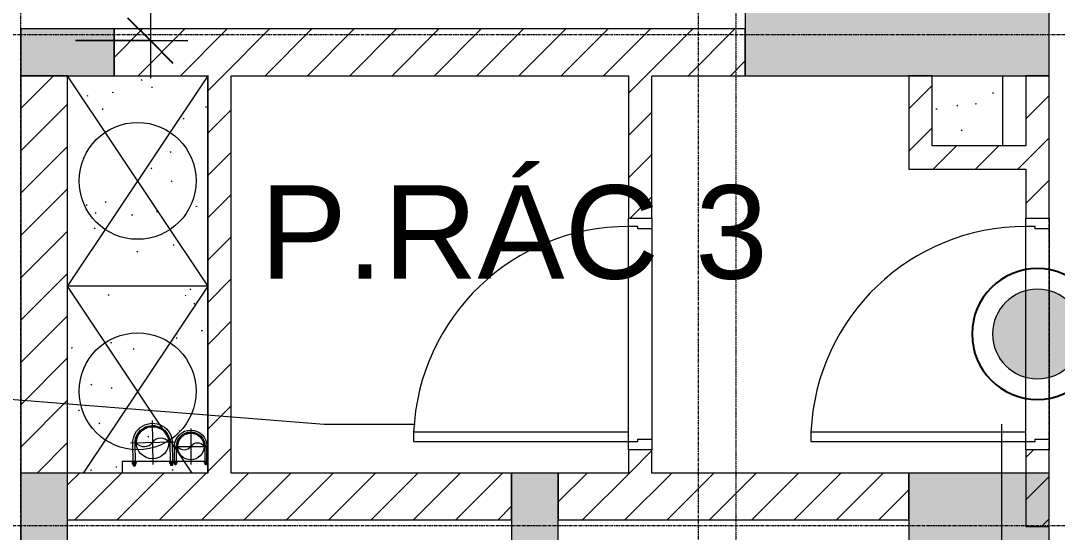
# Model space of a CAD drawing. Header units: millimetres. Extents: x 962 to 241049, y -15958 to 84407.
# Drawn here: x 175232 to 179666, y 51409 to 53597 of the extents above; entities that cross this region are included whole.
import ezdxf

# ---------------------------------------------------------------- set-up
doc = ezdxf.new("R2010")
doc.units = ezdxf.units.MM
for name, pattern in [('Dash Dot 3_16_', [7.9375, 4.7625, -1.5875, 0, -1.5875]), ('Grid Line', [22.225, 12.7, -3.175, 3.175, -3.175]), ('IMPORT-CENTER _3_', [10.16, 6.35, -1.27, 1.27, -1.27])]:
    doc.linetypes.add(name, pattern=pattern)
for name, color, linetype, lineweight in [('0-1', 7, 'Continuous', 5), ('0-2', 250, 'Continuous', 9), ('A-ANNO-DIMS', 211, 'Continuous', 9), ('A-ANNO-DIMS-160', 211, 'Continuous', 9), ('A-ANNO-NOTE', 131, 'Continuous', 9), ('A-ANNO-NOTE-1', 131, 'Continuous', 25), ('A-AREA-IDEN', 2, 'Continuous', 9), ('A-CLNG-PATT', 13, 'Continuous', 9), ('A-DETL-GENF-2', 1, 'Continuous', 9), ('A-DOOR-3', 1, 'Continuous', 9), ('A-DOOR-FRAM-1', 1, 'Continuous', 9), ('A-DOOR-IDEN', 31, 'Continuous', 9), ('A-FLOR', 192, 'Continuous', 9), ('A-FLOR-1', 250, 'Continuous', 9), ('A-FLOR-2', 9, 'Continuous', 9), ('A-WALL', 113, 'Continuous', 9), ('A-WALL-3', 113, 'Continuous', 18), ('A-WALL-PATT-2', 111, 'Continuous', 9), ('G-ANNO-SYMB-1', 111, 'Dash Dot 3_16_', 18), ('G-IMPT', 8, 'Continuous', 9), ('G-IMPT-2', 8, 'IMPORT-CENTER _3_', 9), ('M-EQPM', 50, 'Continuous', 9), ('S-COLS-1', 52, 'Continuous', 5), ('S-COLS-2', 7, 'Continuous', 18), ('S-GRID-1', 1, 'Grid Line', 9)]:
    doc.layers.add(name, color=color, linetype=linetype, lineweight=lineweight)
doc.styles.add('Arial_11', font='arial_0.ttf', dxfattribs={"height": 400})
doc.styles.add('UTM Avo', font='UTM Avo.ttf', dxfattribs={"width": 0.9, "height": 400})
doc.dimstyles.new('1_Dim_chi_tiet_2_5_1', dxfattribs={"dimscale": 304.8, "dimtxt": 399.720379, "dimasz": 0.629921, "dimexe": 0.524934, "dimexo": 0.0625, "dimgap": 0.052493, "dimtad": 1, "dimdec": 0, "dimrnd": 5, "dimzin": 0, "dimdsep": 46, "dimtxsty": 'UTM Avo', "dimblk1": 'OBLIQUE', "dimblk2": 'OBLIQUE', "dimsah": 1, "dimcen": 0.09, "dimdle": 0.524934, "dimazin": 0, "dimtfac": 1, "dimtdec": 4, "dimtix": 1, "dimtmove": 0, "dimatfit": 3, "dimfxl": 1.049869, "dimfxlon": 1, "dimtvp": 1, "dimtolj": 1, "dimtzin": 0, "dimarcsym": 2})
pattern_1 = [(45, (63179.03, 0), (-90.50967, 90.50967), [])]

# ---------------------------------------------------------------- blocks, each defined once
blk = doc.blocks.new('NCV_TKTC_KET CAU_rvt-1-TKCS_MB TẦNG 1')
at = {"layer": 'S-COLS-1'}
for points in [[(116452.6, 53361.9), (116452.6, 53711.9), (115152.6, 53711.9), (115152.6, 53361.9), (115760.4, 53361.9)], [(112452.6, 53361.9), (112452.6, 53561.9), (112052.6, 53561.9), (112052.6, 53361.9)], [(112252.6, 51261.9), (112252.6, 51661.9), (112052.6, 51661.9), (112052.6, 51261.9)], [(114352.6, 51261.9), (114352.6, 51661.9), (114152.6, 51661.9), (114152.6, 51261.9)], [(116452.6, 51361.9), (116452.6, 51661.9), (115852.6, 51661.9), (115852.6, 51361.9)]]:
    blk.add_hatch(color=256, dxfattribs=at).paths.add_polyline_path(points)
at = {"layer": 'A-FLOR-1'}
blk.add_line((115952.6, 53061.9), (115952.6, 53361.9), dxfattribs=at)
at = {"layer": 'S-COLS-2'}
for p, q in [((115152.6, 53711.9), (115152.6, 53361.9)), ((116452.6, 53361.9), (116452.6, 53711.9)), ((112052.6, 53561.9), (112052.6, 53361.9)), ((112452.6, 53561.9), (112052.6, 53561.9)), ((112452.6, 53361.9), (112452.6, 53561.9)), ((112052.6, 53361.9), (112452.6, 53361.9)), ((115152.6, 53361.9), (116452.6, 53361.9)), ((112252.6, 51661.9), (112052.6, 51661.9)), ((112052.6, 51661.9), (112052.6, 51261.9)), ((112252.6, 51261.9), (112252.6, 51661.9)), ((114352.6, 51661.9), (114152.6, 51661.9)), ((114152.6, 51661.9), (114152.6, 51261.9)), ((114352.6, 51261.9), (114352.6, 51661.9)), ((115852.6, 51661.9), (115852.6, 51361.9)), ((116452.6, 51661.9), (115852.6, 51661.9)), ((116452.6, 51361.9), (116452.6, 51661.9))]:
    blk.add_line(p, q, dxfattribs=at)
blk = doc.blocks.new('NCV_TKTC_TANG 1_rvt-1-TKCS_MB TẦNG 1')
at = {"layer": 'A-FLOR-2'}
blk.add_line((112052.6, 53511.9), (112052.6, 53561.9), dxfattribs=at)
blk = doc.blocks.new('FD_02 - FD_03 - FD_03-KY THUAT-900x2200mm-801877-TKCS_MB TẦNG 1')
at = {"layer": 'A-DETL-GENF-2'}
for p, q in [((460, -50), (420, -50)), ((420, -50), (420, -970)), ((460, -970), (460, -50)), ((420, -970), (460, -970))]:
    blk.add_line(p, q, dxfattribs=at)
blk.add_arc((460, -50), 920, 180, 267.5081, dxfattribs=at)
at = {"layer": 'A-DOOR-FRAM-1'}
for p, q in [((-495, 50), (-450, 50)), ((-495, -50), (-495, 50)), ((-450, 50), (-450, -10)), ((450, 50), (495, 50)), ((450, -10), (450, 50)), ((495, 50), (495, -50)), ((-450, -10), (-460, -10)), ((-460, -10), (-460, -50)), ((460, -10), (450, -10)), ((460, -50), (460, -10)), ((-460, -50), (-495, -50)), ((495, -50), (460, -50))]:
    blk.add_line(p, q, dxfattribs=at)
blk = doc.blocks.new('TKTC_XREF_251221_MB TANG 1 - TKTC_XREF_260130_MB TANG 1_dwg_$cc-V210-TKCS_MB TẦNG 1')
at = {"layer": 'G-IMPT'}
blk.add_circle((0, 0), 0.5, dxfattribs=at)
for centre, radius, start, end in [((0, 0), 0.5, 90, 270), ((0.188, 0.25), 0.313, 126.8699, 233.1301), ((-0.188, -0.25), 0.313, 306.8699, 53.1301)]:
    blk.add_arc(centre, radius, start, end, dxfattribs=at)
at = {"layer": 'G-IMPT-2'}
for p, q in [((0, -0.673), (0, 0.638)), ((-0.673, 0), (0.673, 0))]:
    blk.add_line(p, q, dxfattribs=at)
blk = doc.blocks.new('TKTC_XREF_251221_MB TANG 1 - TKTC_XREF_260130_MB TANG 1_dwg_CUM U_DN100-V211-TKCS_MB TẦNG 1')
at = {"layer": 'G-IMPT'}
blk.add_hatch(color=256, dxfattribs=at).paths.add_polyline_path([(0, 61), (15.8, 58.9), (30.5, 52.8), (43.1, 43.1), (52.8, 30.5), (58.9, 15.8), (61, 0), (58.9, -15.8), (52.8, -30.5), (43.1, -43.1), (30.5, -52.8), (15.8, -58.9), (0, -61), (0, -57), (14.8, -55.1), (28.5, -49.4), (40.3, -40.3), (49.4, -28.5), (55.1, -14.8), (57, 0), (55.1, 14.8), (49.4, 28.5), (40.3, 40.3), (28.5, 49.4), (14.8, 55.1), (0, 57)])
for p, q in [((-79.1, 66.6), (-79.1, 63.4)), ((-76.6, 66.6), (-76.6, 63.4)), ((-74.6, 66.6), (-74.6, 63.4)), ((-72.7, 69.3), (-72.7, 60.7)), ((-66.9, 67.9), (-71.7, 67.9)), ((-66.9, 62.1), (-71.7, 62.1)), ((-65, 69), (0, 69)), ((-79.1, -63.4), (-79.1, -66.6)), ((-76.6, -63.4), (-76.6, -66.6)), ((-74.6, -63.4), (-74.6, -66.6)), ((-72.7, -60.7), (-72.7, -69.3)), ((-66.9, -62.1), (-71.7, -62.1)), ((-66.9, -67.9), (-71.7, -67.9)), ((-65, -69), (0, -69))]:
    blk.add_line(p, q, dxfattribs=at)
at = {"layer": 'G-IMPT', "flags": 128}
for points in [[(-72.7, 67.6), (-78.1, 67.6), (-78.1, 62.4), (-72.7, 62.4)], [(-71.7, 59.2), (-66.9, 59.2), (-66.9, 70.8), (-71.7, 70.8)], [(-66.9, 70.8), (-66.9, 72.7), (-65, 72.7)], [(-65, 72.7), (-65, 57.3), (-66.9, 57.3), (-66.9, 59.2)], [(-65, 61), (0, 61), (0, 57)], [(-72.7, -62.4), (-78.1, -62.4), (-78.1, -67.6), (-72.7, -67.6)], [(-71.7, -70.8), (-66.9, -70.8), (-66.9, -59.2), (-71.7, -59.2)], [(-66.9, -59.2), (-66.9, -57.3), (-65, -57.3), (-65, -72.7), (-66.9, -72.7), (-66.9, -70.8)], [(-65, -61), (0, -61), (0, -57)]]:
    blk.add_lwpolyline(points, dxfattribs=at)
at = {"layer": 'G-IMPT'}
for centre, radius, start, end in [((-78.1, 66.6), 0.96, 90, 180), ((-78.1, 63.4), 0.96, 180, 270), ((-71.1, 69.3), 1.56, 112.6199, 247.3801), ((-67.9, 65), 4.8, 143.1301, 216.8699), ((-71.1, 60.7), 1.56, 112.6199, 247.3801), ((0, 0), 69, 270, 90), ((0, 0), 61, 270, 90), ((0, 0), 57, 270, 90), ((-78.1, -63.4), 0.96, 90, 180), ((-78.1, -66.6), 0.96, 180, 270), ((-71.1, -60.7), 1.56, 112.6199, 247.3801), ((-67.9, -65), 4.8, 143.1301, 216.8699), ((-71.1, -69.3), 1.56, 112.6199, 247.3801)]:
    blk.add_arc(centre, radius, start, end, dxfattribs=at)
blk = doc.blocks.new('TKTC_XREF_251221_MB TANG 1 - TKTC_XREF_260130_MB TANG 1_dwg_CUM U_DN100-4202115-TKCS_MB TẦNG 1')
at = {"layer": 'G-IMPT'}
blk.add_hatch(color=256, dxfattribs=at).paths.add_polyline_path([(0, -61), (0, -57), (14.8, -55.1), (28.5, -49.4), (40.3, -40.3), (49.4, -28.5), (55.1, -14.8), (57, 0), (55.1, 14.8), (49.4, 28.5), (40.3, 40.3), (28.5, 49.4), (14.8, 55.1), (0, 57), (0, 61), (15.8, 58.9), (30.5, 52.8), (43.1, 43.1), (52.8, 30.5), (58.9, 15.8), (61, 0), (58.9, -15.8), (52.8, -30.5), (43.1, -43.1), (30.5, -52.8), (15.8, -58.9)])
for p, q in [((-79.1, 66.6), (-79.1, 63.4)), ((-76.6, 66.6), (-76.6, 63.4)), ((-74.6, 66.6), (-74.6, 63.4)), ((-72.7, 69.3), (-72.7, 60.7)), ((-66.9, 67.9), (-71.7, 67.9)), ((-66.9, 62.1), (-71.7, 62.1)), ((-65, 69), (0, 69)), ((-79.1, -63.4), (-79.1, -66.6)), ((-76.6, -63.4), (-76.6, -66.6)), ((-74.6, -63.4), (-74.6, -66.6)), ((-72.7, -60.7), (-72.7, -69.3)), ((-66.9, -62.1), (-71.7, -62.1)), ((-66.9, -67.9), (-71.7, -67.9)), ((-65, -69), (0, -69))]:
    blk.add_line(p, q, dxfattribs=at)
at = {"layer": 'G-IMPT', "flags": 128}
for points in [[(-66.9, 70.8), (-66.9, 72.7), (-65, 72.7), (-65, 57.3), (-66.9, 57.3), (-66.9, 59.2)], [(-72.7, 67.6), (-78.1, 67.6), (-78.1, 62.4), (-72.7, 62.4)], [(-71.7, 59.2), (-66.9, 59.2), (-66.9, 70.8), (-71.7, 70.8)], [(-65, 61), (0, 61), (0, 57)], [(-72.7, -62.4), (-78.1, -62.4), (-78.1, -67.6), (-72.7, -67.6)], [(-71.7, -70.8), (-66.9, -70.8), (-66.9, -59.2), (-71.7, -59.2)], [(-66.9, -59.2), (-66.9, -57.3), (-65, -57.3), (-65, -72.7), (-66.9, -72.7), (-66.9, -70.8)], [(-65, -61), (0, -61), (0, -57)]]:
    blk.add_lwpolyline(points, dxfattribs=at)
at = {"layer": 'G-IMPT'}
for centre, radius, start, end in [((-78.1, 66.6), 0.96, 90, 180), ((-78.1, 63.4), 0.96, 180, 270), ((-71.1, 69.3), 1.56, 112.6199, 247.3801), ((-67.9, 65), 4.8, 143.1301, 216.8699), ((-71.1, 60.7), 1.56, 112.6199, 247.3801), ((0, 0), 69, 270, 90), ((0, 0), 61, 270, 90), ((0, 0), 57, 270, 90), ((-78.1, -63.4), 0.96, 90, 180), ((-78.1, -66.6), 0.96, 180, 270), ((-71.1, -60.7), 1.56, 112.6199, 247.3801), ((-67.9, -65), 4.8, 143.1301, 216.8699), ((-71.1, -69.3), 1.56, 112.6199, 247.3801)]:
    blk.add_arc(centre, radius, start, end, dxfattribs=at)
blk = doc.blocks.new('TKTC_XREF_251221_MB TANG 1 - TKTC_XREF_260130_MB TANG 1_dwg_$cc-4202118-TKCS_MB TẦNG 1')
at = {"layer": 'G-IMPT'}
blk.add_circle((0, 0), 0.5, dxfattribs=at)
for centre, radius, start, end in [((0, 0), 0.5, 90, 270), ((0.188, 0.25), 0.313, 126.8699, 233.1301), ((-0.188, -0.25), 0.313, 306.8699, 53.1301)]:
    blk.add_arc(centre, radius, start, end, dxfattribs=at)
at = {"layer": 'G-IMPT-2'}
for p, q in [((0, -0.673), (0, 0.673)), ((-0.673, 0), (0.673, 0))]:
    blk.add_line(p, q, dxfattribs=at)
blk = doc.blocks.new('TKTC_XREF_251221_MB TANG 1 - TKTC_XREF_260130_MB TANG 1_dwg-4202109-TKCS_MB TẦNG 1')
at = {"layer": 'G-IMPT'}
for p, q in [((-91099.1, -348034.7), (-91099.1, -350784.7)), ((-90299, -349634.7), (-90664.7, -349634.7)), ((-90664.7, -349635), (-90664.7, -349684.7))]:
    blk.add_line(p, q, dxfattribs=at)
at = {"layer": 'G-IMPT', "flags": 128}
blk.add_lwpolyline([(-90299, -349634.7), (-90664.7, -349634.7), (-90664.7, -349684.7)], dxfattribs=at)
for name, p, xscale, yscale, zscale, rotation in [('TKTC_XREF_251221_MB TANG 1 - TKTC_XREF_260130_MB TANG 1_dwg_$cc-4202118-TKCS_MB TẦNG 1', (-90535.1, -349553.4), 140.0000000000797, 140.0000000000797, 140.0000000000797, 271.0087957877644), ('TKTC_XREF_251221_MB TANG 1 - TKTC_XREF_260130_MB TANG 1_dwg_$cc-V210-TKCS_MB TẦNG 1', (-90371.7, -349570.6), 114.0000000000649, 114.0000000000649, 114.0000000000649, 269.9277821117898)]:
    blk.add_blockref(name, p, dxfattribs=dict(xscale=xscale, yscale=yscale, zscale=zscale, rotation=rotation))
at = {"extrusion": (0, 0, -1), "xscale": 1.228070175438593, "yscale": 1.228070175438593, "zscale": -1.228070175438593, "rotation": 88.99120421064113}
blk.add_blockref('TKTC_XREF_251221_MB TANG 1 - TKTC_XREF_260130_MB TANG 1_dwg_CUM U_DN100-4202115-TKCS_MB TẦNG 1', (90535, -349556.3), dxfattribs=at)
at = {"extrusion": (0, 0, -1), "zscale": -1, "rotation": 90.072217886616}
blk.add_blockref('TKTC_XREF_251221_MB TANG 1 - TKTC_XREF_260130_MB TANG 1_dwg_CUM U_DN100-V211-TKCS_MB TẦNG 1', (90371.6, -349569.7), dxfattribs=at)
blk = doc.blocks.new('TKTC_XREF_251221_MB TANG 1 - TKTC_XREF_251221_MB TANG 1-2038492-TKCS_MB TẦNG 1')
blk.add_blockref('TKTC_XREF_251221_MB TANG 1 - TKTC_XREF_260130_MB TANG 1_dwg-4202109-TKCS_MB TẦNG 1', (169499.1, 384109.7))
blk = doc.blocks.new('HDNDCT_GHI CHÚ CỬA CHỐNG CHÁY EI60 - HDNDCT_GHI CHÚ CỬA CHỐNG CHÁY EI60-1614697-TKCS_MB TẦNG 1')
at = {"layer": 'A-ANNO-NOTE'}
h = blk.add_hatch(color=256, dxfattribs=at)
edge = h.paths.add_edge_path()
edge.add_arc((0, 0), 1.2, 0, 180)
edge.add_arc((0, 0), 1.2, 180, 360)
for radius, start, end in [(1.75, 360, 180), (1.2, 360, 180), (1.2, 180, 360)]:
    blk.add_arc((0, 0), radius, start, end, dxfattribs=at)
at = {"layer": 'A-ANNO-NOTE-1'}
for start, end in [(360, 180), (180, 360)]:
    blk.add_arc((0, 0), 1.75, start, end, dxfattribs=at)
blk = doc.blocks.new('DIMBLOCK386-TKCS_MB TẦNG 1')
at = {"layer": 'A-ANNO-DIMS-160'}
for p, q in [((175786.1, 61795.3), (175786.1, 53351.9)), ((176106.1, 61635.3), (175626.1, 61635.3)), ((175786.1, 61635.3), (176106.1, 61635.3)), ((175466.1, 53511.9), (175946.1, 53511.9)), ((175786.1, 53511.9), (175466.1, 53511.9))]:
    blk.add_line(p, q, dxfattribs=at)
at = {"layer": 'A-ANNO-DIMS-160', "lineweight": 25}
for p, q in [((175786.1, 61635.3), (175690.1, 61731.3)), ((175786.1, 61635.3), (175882.1, 61539.3)), ((175786.1, 53511.9), (175690.1, 53607.9)), ((175786.1, 53511.9), (175882.1, 53415.9))]:
    blk.add_line(p, q, dxfattribs=at)
at = {"layer": 'A-ANNO-DIMS-160', "color": 0, "insert": (175266.5, 57025.9), "char_height": 400, "width": 1314.636, "attachment_point": 1, "rotation": 90, "line_spacing_factor": 1.110334, "style": 'UTM Avo'}
blk.add_mtext('8125', dxfattribs=at)
blk = doc.blocks.new('_Oblique')
at = {"color": 0, "linetype": 'ByBlock', "lineweight": -2}
blk.add_line((-0.5, -0.5), (0.5, 0.5), dxfattribs=at)

msp = doc.modelspace()

# ---------------------------------------------------------------- hatches: boundary and pattern name
at = {"layer": 'A-CLNG-PATT'}
h = msp.add_hatch(dxfattribs=at)
h.set_pattern_fill('FP_2', color=256, style=0, pattern_type=2)
h.set_pattern_definition([(37.5, (63179.03, 0), (-13.0048, 397.7952), [5.364, -308.441, 5.364, -345.603, -335.483]), (37.5, (63179.03, 0), (-13.0048, 397.7952), [-664.773, 5.364, -330.119]), (7.5, (63179.03, 0), (365.3727, 582.6352), [5.364, -163.926, 5.364, -277.474, -108.387]), (7.5, (63179.03, 0), (365.3727, 582.6352), [-452.128, 5.364, -103.022]), (327.5, (62925.1, 0), (642.9182, 1.1683), [5.364, -97.861, 5.364, -366.248, -485.16]), (327.5, (62925.1, 0), (642.9182, 1.1683), [-474.838, 5.364, -479.796]), (317.5, (62925.1, 0), (620.6183, 181.1969), [5.364, -46.248, 5.364, -238.248, -278.709]), (317.5, (62925.1, 0), (620.6183, 181.1969), [-295.225, 5.364, -273.345])])
h.paths.add_polyline_path([(175973.9, 51661.9), (176031.6, 51661.9), (176031.6, 53361.9), (175431.7, 53361.9), (175431.7, 51661.9), (175959.1, 51661.9)])
h.paths.add_polyline_path([(176020.1, 51776.9), (176020.1, 51776.9), (176020.1, 51792.7)])
h.paths.add_polyline_path([(173481.6, 51811.9), (173731.7, 51811.9), (173731.7, 51861.9), (173481.6, 51861.9)])
h.paths.add_polyline_path([(179215.3, 53061.9), (179431.6, 53062.4), (179431.6, 53361.9), (179131.7, 53361.9), (179131.7, 53061.9), (179184.3, 53061.9)])
at = {"layer": 'A-WALL-PATT-2'}
h = msp.add_hatch(dxfattribs=at)
h.set_pattern_fill('FP_1', color=256, style=0, pattern_type=2)
h.set_pattern_definition(pattern_1)
h.paths.add_polyline_path([(178331.7, 53361.9), (178331.7, 53561.9), (175631.6, 53561.9), (175631.6, 53361.9), (177931.7, 53361.9)])
h = msp.add_hatch(dxfattribs=at)
h.set_pattern_fill('FP_1', color=256, style=0, pattern_type=2)
h.set_pattern_definition(pattern_1)
h.paths.add_polyline_path([(175431.7, 51661.9), (175431.7, 53361.9), (175231.7, 53361.9), (175231.7, 51661.9)])
h = msp.add_hatch(dxfattribs=at)
h.set_pattern_fill('FP_1', color=256, style=0, pattern_type=2)
h.set_pattern_definition(pattern_1)
h.paths.add_polyline_path([(176118.4, 51661.9), (176131.7, 51661.9), (176131.7, 53361.9), (176031.7, 53361.9), (176031.7, 51661.9)])
h = msp.add_hatch(dxfattribs=at)
h.set_pattern_fill('FP_1', color=256, style=0, pattern_type=2)
h.set_pattern_definition(pattern_1)
h.paths.add_polyline_path([(177831.7, 51661.9), (177931.7, 51661.9), (177931.7, 51761.9), (177831.7, 51761.9)])
h.paths.add_polyline_path([(177931.7, 52751.9), (177931.7, 53361.9), (177831.7, 53361.9), (177831.7, 52751.9)])
h = msp.add_hatch(dxfattribs=at)
h.set_pattern_fill('FP_1', color=256, style=0, pattern_type=2)
h.set_pattern_definition(pattern_1)
h.paths.add_polyline_path([(179131.5, 52961.9), (179131.5, 53361.9), (179031.5, 53361.9), (179031.5, 52961.9)])
h = msp.add_hatch(dxfattribs=at)
h.set_pattern_fill('FP_1', color=256, style=0, pattern_type=2)
h.set_pattern_definition(pattern_1)
h.paths.add_polyline_path([(179631.7, 51433.7), (179631.7, 51761.9), (179531.7, 51761.9), (179531.7, 51433.7)])
h.paths.add_polyline_path([(179531.7, 52751.9), (179631.7, 52751.9), (179631.7, 53361.9), (179531.7, 53361.9), (179531.7, 52961.9)])
h = msp.add_hatch(dxfattribs=at)
h.set_pattern_fill('FP_1', color=256, style=0, pattern_type=2)
h.set_pattern_definition(pattern_1)
h.paths.add_polyline_path([(179531.7, 52961.9), (179531.7, 53061.9), (179131.5, 53061.9), (179131.5, 52961.9)])
h = msp.add_hatch(dxfattribs=at)
h.set_pattern_fill('FP_1', color=256, style=0, pattern_type=2)
h.set_pattern_definition(pattern_1)
h.paths.add_polyline_path([(177331.6, 51461.9), (177331.6, 51661.9), (175431.7, 51661.9), (175431.7, 51461.9), (177327.4, 51461.9)])
h = msp.add_hatch(dxfattribs=at)
h.set_pattern_fill('FP_1', color=256, style=0, pattern_type=2)
h.set_pattern_definition(pattern_1)
h.paths.add_polyline_path([(179031.6, 51461.9), (179031.6, 51661.9), (177531.6, 51661.9), (177531.6, 51461.9), (178939.4, 51461.9)])

# ---------------------------------------------------------------- linework, layer by layer
at = {"layer": '0-2'}
for p, q in [((176031.6, 52462.3), (175431.7, 53361.9)), ((176031.6, 53361.9), (175431.7, 52462.3)), ((176031.6, 52462.3), (176031.6, 53361.9)), ((175431.7, 52462.3), (176031.6, 52462.3)), ((175965.1, 51661.9), (175431.7, 52461.9)), ((176031.6, 52461.9), (175431.7, 52461.9)), ((176031.6, 52461.9), (175498.1, 51661.9)), ((176031.6, 51661.9), (176031.6, 52461.9))]:
    msp.add_line(p, q, dxfattribs=at)
for centre in [(175731.7, 52911.9), (175731.7, 52011.9)]:
    msp.add_circle(centre, 250, dxfattribs=at)
at = {"layer": 'A-DOOR-IDEN'}
for p, q in [((176529.6, 51869.1), (174835.6, 52005.4)), ((176919, 51869.1), (176529.6, 51869.1)), ((179428.5, 51871.5), (179428.5, 51253.5))]:
    msp.add_line(p, q, dxfattribs=at)
at = {"layer": 'A-FLOR'}
for p, q in [((176031.6, 53362), (176031.6, 51661.9)), ((179431.6, 53361.9), (179431.6, 53061.9))]:
    msp.add_line(p, q, dxfattribs=at)
at = {"layer": 'A-WALL'}
for p, q in [((177831.7, 51796.9), (177831.7, 52716.9)), ((177931.7, 52706.9), (177931.7, 51806.9)), ((179531.7, 51796.9), (179531.7, 52716.9)), ((179631.7, 52706.9), (179631.7, 51806.9))]:
    msp.add_line(p, q, dxfattribs=at)
at = {"layer": 'A-WALL-3'}
for p, q in [((178331.7, 53561.9), (175631.6, 53561.9)), ((175631.6, 53561.9), (175631.6, 53361.9)), ((178331.7, 53361.9), (178331.7, 53561.9)), ((175431.7, 53361.9), (175231.7, 53361.9)), ((175231.7, 53361.9), (175231.7, 51661.9)), ((175431.7, 51461.9), (175431.7, 53361.9)), ((175631.6, 53361.9), (176031.7, 53361.9)), ((176031.7, 53361.9), (176031.7, 51661.9)), ((176131.7, 53361.9), (177831.7, 53361.9)), ((176131.7, 51661.9), (176131.7, 53361.9)), ((177831.7, 53361.9), (177831.7, 52751.9)), ((177931.7, 53361.9), (178331.7, 53361.9)), ((177931.7, 52751.9), (177931.7, 53361.9)), ((179031.5, 53361.9), (179031.5, 52961.9)), ((179131.5, 53361.9), (179031.5, 53361.9)), ((179131.5, 53061.9), (179131.5, 53361.9)), ((179531.7, 53361.9), (179531.7, 53061.9)), ((179631.7, 53361.9), (179531.7, 53361.9)), ((179631.7, 52751.9), (179631.7, 53361.9)), ((179531.7, 53061.9), (179131.5, 53061.9)), ((179031.5, 52961.9), (179531.7, 52961.9)), ((179531.7, 52961.9), (179531.7, 52751.9)), ((177831.7, 52751.9), (177931.7, 52751.9)), ((179531.7, 52751.9), (179631.7, 52751.9)), ((177831.7, 51761.9), (177831.7, 51661.9)), ((177931.7, 51761.9), (177831.7, 51761.9)), ((177931.7, 51661.9), (177931.7, 51761.9)), ((179531.7, 51761.9), (179531.7, 51433.7)), ((179631.7, 51761.9), (179531.7, 51761.9)), ((179631.7, 51433.7), (179631.7, 51761.9)), ((176031.7, 51661.9), (175231.7, 51661.9)), ((177331.6, 51661.9), (176131.7, 51661.9)), ((177331.6, 51461.9), (177331.6, 51661.9)), ((177831.7, 51661.9), (177531.6, 51661.9)), ((177531.6, 51661.9), (177531.6, 51461.9)), ((179031.6, 51661.9), (177931.7, 51661.9)), ((179031.6, 51461.9), (179031.6, 51661.9)), ((175431.7, 51461.9), (177331.6, 51461.9)), ((177531.6, 51461.9), (179031.6, 51461.9)), ((179531.7, 51433.7), (179631.7, 51433.7))]:
    msp.add_line(p, q, dxfattribs=at)
at = {"layer": 'G-ANNO-SYMB-1'}
msp.add_line((178291.6, 84025.7), (178291.6, 9773.9), dxfattribs=at)
at = {"layer": 'S-GRID-1'}
for p, q in [((175231.7, 15532), (175231.7, 78459.2)), ((178131.6, 15532), (178131.6, 78459.2)), ((179631.6, 15532), (179631.6, 78459.2)), ((192368.8, 53536.9), (96265.8, 53536.9)), ((192368.8, 51436.9), (96265.8, 51436.9))]:
    msp.add_line(p, q, dxfattribs=at)

# ---------------------------------------------------------------- block references
at = {"layer": '0-1'}
for name in ['NCV_TKTC_KET CAU_rvt-1-TKCS_MB TẦNG 1', 'NCV_TKTC_TANG 1_rvt-1-TKCS_MB TẦNG 1']:
    msp.add_blockref(name, (63179, 0), dxfattribs=at)
at = {"layer": 'A-ANNO-NOTE', "xscale": 160, "yscale": 160, "zscale": 160}
msp.add_blockref('HDNDCT_GHI CHÚ CỬA CHỐNG CHÁY EI60 - HDNDCT_GHI CHÚ CỬA CHỐNG CHÁY EI60-1614697-TKCS_MB TẦNG 1', (179581.7, 52256.9), dxfattribs=at)
at = {"layer": 'A-DOOR-3', "rotation": 270}
for p in [(177881.7, 52256.9), (179581.7, 52256.9)]:
    msp.add_blockref('FD_02 - FD_03 - FD_03-KY THUAT-900x2200mm-801877-TKCS_MB TẦNG 1', p, dxfattribs=at)
at = {"layer": 'M-EQPM'}
msp.add_blockref('TKTC_XREF_251221_MB TANG 1 - TKTC_XREF_251221_MB TANG 1-2038492-TKCS_MB TẦNG 1', (96831.6, 17236.9), dxfattribs=at)

# ---------------------------------------------------------------- texts
at = {"layer": 'A-AREA-IDEN', "insert": (177341.2, 52487.6), "char_height": 400, "width": 2180.8, "attachment_point": 8, "line_spacing_factor": 0.936439, "style": 'Arial_11'}
msp.add_mtext('\\pt8,16,24,32,40,48,56,64,72,80,88,96,104,112,120,128,136,144,152,160,168,176,184,192,200,208,216,224,232,240,248,256;P.RÁC 3', dxfattribs=at)

# ---------------------------------------------------------------- dimensions: what is measured, and where the dimension line sits
at = {"layer": 'A-ANNO-DIMS'}
dim = msp.add_linear_dim(base=(175786.1, 53511.9), p1=(176106.1, 61635.3), p2=(175466.1, 53511.9), angle=90, dimstyle='1_Dim_chi_tiet_2_5_1', override={"dimpost": '<>', "dimfxl": 8148.546544}, dxfattribs=at)
dim.commit()
dim.dimension.update_dxf_attribs({"geometry": 'DIMBLOCK386-TKCS_MB TẦNG 1', "text_midpoint": (175563.1, 57573.6)})

doc.saveas('drawing.dxf')
